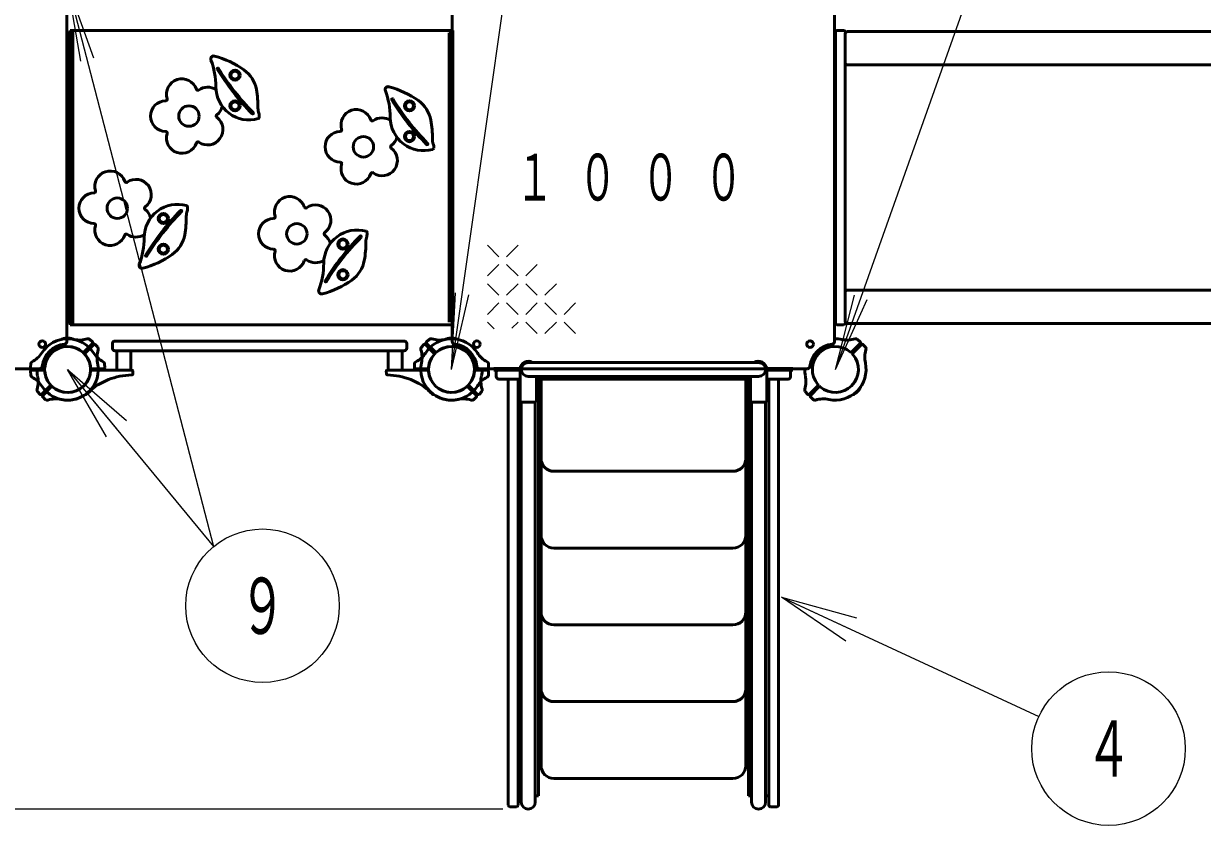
# Model space of a CAD drawing. Units: millimetres on the paper, scale 1:50. Extents: x -365 to 0, y -594 to 257.
# Drawn here: x -245.75 to -199.68, y 106.93 to 138.26 of the extents above; entities that cross this region are included whole.
import ezdxf
from ezdxf.enums import TextEntityAlignment as Align

# ---------------------------------------------------------------- set-up
doc = ezdxf.new("R2010")
doc.units = ezdxf.units.MM
doc.layers.add('LY_1', color=140, linetype='Continuous', lineweight=50)
doc.styles.add('ＭＳ ゴシック', font='')
doc.styles.get('ＭＳ ゴシック').set_extended_font_data('MS Gothic')

msp = doc.modelspace()

# ---------------------------------------------------------------- linework, layer by layer
at = {"layer": 'LY_1', "color": 7, "lineweight": 13}
for p, q in [((-229.025, 124.747), (-225.669, 148.346)), ((-214.025, 124.747), (-206.112, 147.028)), ((-244.025, 139.747), (-238.319, 117.828)), ((-244.025, 139.747), (-243.525, 136.789)), ((-244.025, 139.747), (-243.019, 136.921)), ((-227.173, 129.149), (-227.623, 129.599)), ((-226.423, 129.599), (-226.873, 129.149)), ((-227.173, 128.849), (-227.623, 128.399)), ((-226.423, 128.399), (-226.873, 128.849)), ((-225.673, 128.849), (-226.123, 128.399)), ((-227.173, 127.649), (-227.623, 128.099)), ((-226.423, 128.099), (-226.873, 127.649)), ((-225.673, 127.649), (-226.123, 128.099)), ((-224.923, 128.099), (-225.373, 127.649)), ((-229.025, 124.747), (-228.863, 127.743)), ((-229.025, 124.747), (-228.346, 127.669)), ((-214.025, 124.747), (-213.271, 127.651)), ((-227.173, 127.349), (-227.623, 126.899)), ((-226.423, 126.899), (-226.873, 127.349)), ((-225.673, 127.349), (-226.123, 126.899)), ((-224.923, 126.899), (-225.373, 127.349)), ((-224.173, 127.349), (-224.623, 126.899)), ((-214.025, 124.747), (-212.779, 127.476)), ((-227.356, 126.332), (-227.623, 126.599)), ((-226.423, 126.599), (-226.663, 126.36)), ((-225.673, 126.149), (-226.123, 126.599)), ((-224.923, 126.599), (-225.373, 126.149)), ((-224.173, 126.149), (-224.623, 126.599)), ((-242.502, 122.115), (-244.025, 124.747)), ((-244.025, 124.747), (-241.731, 122.751)), ((-244.025, 124.747), (-242.116, 122.433)), ((-244.025, 124.747), (-238.319, 117.828)), ((-213.616, 114.133), (-216.128, 115.847)), ((-216.128, 115.847), (-213.196, 115.04)), ((-216.128, 115.847), (-213.406, 114.587)), ((-216.128, 115.847), (-206.072, 111.191)), ((-227.025, 107.57), (-340.283, 107.57))]:
    msp.add_line(p, q, dxfattribs=at)
at = {"layer": 'LY_1'}
for p, q in [((-244.055, 132.247), (-244.055, 138.655)), ((-228.995, 132.247), (-228.995, 138.655)), ((-214.055, 132.247), (-214.055, 138.655)), ((-244.025, 132.247), (-244.025, 137.897)), ((-244.025, 137.897), (-243.935, 137.897)), ((-243.935, 132.247), (-243.935, 137.897)), ((-243.921, 137.997), (-228.976, 137.997)), ((-243.921, 132.247), (-243.921, 137.997)), ((-243.828, 132.247), (-243.828, 137.997)), ((-229.115, 137.997), (-229.025, 137.997)), ((-229.115, 132.247), (-229.115, 137.897)), ((-229.025, 137.897), (-229.115, 137.897)), ((-229.025, 132.247), (-229.025, 137.897)), ((-228.976, 132.247), (-228.976, 137.997)), ((-214.025, 137.937), (-214.025, 126.557)), ((-213.705, 137.997), (-213.965, 137.997)), ((-213.645, 126.647), (-213.645, 137.847)), ((-176.045, 137.947), (-213.545, 137.947)), ((-176.045, 136.647), (-213.545, 136.647)), ((-244.055, 132.247), (-244.055, 125.839)), ((-244.025, 132.247), (-244.025, 126.597)), ((-243.935, 132.247), (-243.935, 126.597)), ((-243.921, 132.247), (-243.921, 126.497)), ((-243.828, 132.247), (-243.828, 126.497)), ((-229.115, 132.247), (-229.115, 126.597)), ((-229.025, 132.247), (-229.025, 126.597)), ((-228.995, 132.247), (-228.995, 125.839)), ((-228.976, 132.247), (-228.976, 126.497)), ((-214.055, 132.247), (-214.055, 125.839)), ((-176.045, 127.847), (-213.545, 127.847)), ((-244.025, 126.597), (-243.935, 126.597)), ((-243.921, 126.497), (-228.976, 126.497)), ((-229.115, 126.497), (-229.025, 126.497)), ((-213.705, 126.497), (-213.965, 126.497)), ((-176.045, 126.547), (-213.545, 126.547)), ((-244.225, 125.93), (-244.225, 125.933)), ((-243.825, 125.93), (-243.825, 125.933)), ((-243.384, 125.431), (-243.05, 125.764)), ((-243.051, 125.822), (-243.158, 125.921)), ((-242.175, 125.857), (-230.875, 125.857)), ((-229.667, 125.431), (-230, 125.764)), ((-229.999, 125.822), (-229.893, 125.921)), ((-229.225, 125.93), (-229.225, 125.933)), ((-228.825, 125.93), (-228.825, 125.933)), ((-213.384, 125.431), (-213.05, 125.764)), ((-213.051, 125.822), (-213.158, 125.921)), ((-243.341, 125.389), (-243.008, 125.722)), ((-242.95, 125.721), (-242.851, 125.614)), ((-242.275, 125.757), (-242.275, 125.577)), ((-242.175, 125.477), (-230.875, 125.477)), ((-242.097, 124.717), (-242.097, 125.477)), ((-241.553, 124.717), (-241.553, 125.477)), ((-231.497, 124.717), (-231.497, 125.477)), ((-230.953, 124.717), (-230.953, 125.477)), ((-230.775, 125.757), (-230.775, 125.577)), ((-230.1, 125.721), (-230.199, 125.614)), ((-229.709, 125.389), (-230.042, 125.722)), ((-213.341, 125.389), (-213.008, 125.722)), ((-212.95, 125.721), (-212.851, 125.614)), ((-245.474, 124.818), (-245.468, 124.976)), ((-242.577, 124.818), (-242.582, 124.964)), ((-230.474, 124.818), (-230.469, 124.964)), ((-227.577, 124.818), (-227.582, 124.976)), ((-221.525, 125.019), (-226.025, 125.019)), ((-221.525, 125.019), (-217.025, 125.019)), ((-251.525, 124.777), (-245.118, 124.777)), ((-245.474, 124.676), (-245.469, 124.53)), ((-244.963, 124.777), (-245.434, 124.777)), ((-244.963, 124.717), (-245.434, 124.717)), ((-243.088, 124.777), (-242.617, 124.777)), ((-243.088, 124.717), (-241.516, 124.717)), ((-241.476, 124.675), (-241.482, 124.57)), ((-231.574, 124.675), (-231.569, 124.57)), ((-229.963, 124.717), (-231.534, 124.717)), ((-229.963, 124.777), (-230.434, 124.777)), ((-228.088, 124.777), (-227.617, 124.777)), ((-228.088, 124.717), (-227.617, 124.717)), ((-221.525, 124.777), (-227.933, 124.777)), ((-227.577, 124.676), (-227.582, 124.53)), ((-226.295, 124.779), (-227.365, 124.779)), ((-227.365, 124.715), (-227.365, 124.779)), ((-226.295, 124.715), (-227.365, 124.715)), ((-227.275, 124.467), (-227.275, 124.647)), ((-226.345, 123.475), (-226.345, 124.715)), ((-221.525, 124.475), (-226.025, 124.475)), ((-225.705, 123.475), (-225.705, 124.475)), ((-221.525, 124.777), (-215.118, 124.777)), ((-221.525, 124.475), (-217.025, 124.475)), ((-217.345, 123.475), (-217.345, 124.475)), ((-216.755, 124.779), (-215.685, 124.779)), ((-216.755, 124.715), (-215.685, 124.715)), ((-216.705, 123.475), (-216.705, 124.715)), ((-215.775, 124.467), (-215.775, 124.647)), ((-215.685, 124.715), (-215.685, 124.779)), ((-244.709, 124.105), (-245.042, 123.772)), ((-244.667, 124.063), (-245, 123.73)), ((-243.047, 124.052), (-243.045, 124.049)), ((-230.003, 124.052), (-230.006, 124.049)), ((-228.384, 124.063), (-228.05, 123.73)), ((-228.341, 124.105), (-228.008, 123.772)), ((-227.175, 124.367), (-226.345, 124.367)), ((-226.805, 107.722), (-226.805, 124.307)), ((-226.425, 108.087), (-226.425, 124.367)), ((-226.425, 107.722), (-226.425, 124.367)), ((-225.705, 124.367), (-221.525, 124.367)), ((-225.625, 108.087), (-225.625, 124.367)), ((-225.525, 109.267), (-225.525, 124.367)), ((-217.345, 124.367), (-221.525, 124.367)), ((-217.525, 109.267), (-217.525, 124.367)), ((-217.425, 108.087), (-217.425, 124.367)), ((-215.875, 124.367), (-216.705, 124.367)), ((-216.625, 107.722), (-216.625, 124.367)), ((-216.625, 108.087), (-216.625, 124.367)), ((-216.245, 107.722), (-216.245, 124.307)), ((-214.709, 124.105), (-215.042, 123.772)), ((-214.667, 124.063), (-215, 123.73)), ((-213.047, 124.052), (-213.045, 124.049)), ((-245.1, 123.773), (-245.207, 123.888)), ((-244.999, 123.672), (-244.884, 123.565)), ((-243.33, 123.769), (-243.328, 123.767)), ((-229.72, 123.769), (-229.723, 123.767)), ((-228.051, 123.672), (-228.166, 123.565)), ((-227.95, 123.773), (-227.843, 123.888)), ((-225.705, 123.475), (-226.345, 123.475)), ((-226.297, 107.842), (-226.297, 123.475)), ((-225.753, 107.842), (-225.753, 123.475)), ((-217.345, 123.475), (-216.705, 123.475)), ((-217.297, 107.842), (-217.297, 123.475)), ((-216.753, 107.842), (-216.753, 123.475)), ((-215.1, 123.773), (-215.207, 123.888)), ((-214.999, 123.672), (-214.884, 123.565)), ((-213.33, 123.769), (-213.328, 123.767)), ((-221.525, 120.767), (-225.025, 120.767)), ((-221.525, 120.767), (-218.025, 120.767)), ((-221.525, 117.767), (-225.025, 117.767)), ((-221.525, 117.767), (-218.025, 117.767)), ((-221.525, 114.767), (-225.025, 114.767)), ((-221.525, 114.767), (-218.025, 114.767)), ((-221.525, 111.767), (-225.025, 111.767)), ((-221.525, 111.767), (-218.025, 111.767)), ((-221.525, 108.767), (-225.025, 108.767)), ((-221.525, 108.767), (-218.025, 108.767)), ((-226.297, 108.087), (-226.425, 108.087)), ((-225.625, 108.087), (-225.753, 108.087)), ((-217.425, 108.087), (-217.297, 108.087)), ((-216.753, 108.087), (-216.625, 108.087)), ((-226.485, 107.662), (-226.745, 107.662)), ((-216.565, 107.662), (-216.305, 107.662))]:
    msp.add_line(p, q, dxfattribs=at)
for centre, radius in [((-237.485, 136.247), 0.2), ((-237.485, 136.247), 0.16), ((-239.285, 134.647), 0.4), ((-237.485, 135.047), 0.2), ((-237.485, 135.047), 0.16), ((-230.667, 135.047), 0.2), ((-230.667, 135.047), 0.16), ((-232.467, 133.447), 0.4), ((-230.667, 133.847), 0.2), ((-230.667, 133.847), 0.16), ((-242.085, 131.047), 0.4), ((-240.285, 130.647), 0.2), ((-240.285, 130.647), 0.16), ((-235.067, 130.047), 0.4), ((-240.285, 129.447), 0.2), ((-240.285, 129.447), 0.16), ((-233.267, 129.647), 0.2), ((-233.267, 129.647), 0.16), ((-233.267, 128.447), 0.2), ((-233.267, 128.447), 0.16), ((-245.015, 125.737), 0.13), ((-228.035, 125.737), 0.13), ((-215.015, 125.737), 0.13)]:
    msp.add_circle(centre, radius, dxfattribs=at)
at = {"layer": 'LY_1', "color": 7, "lineweight": 13}
for centre in [(-236.41, 115.514), (-203.35, 109.931)]:
    msp.add_circle(centre, 3, dxfattribs=at)
at = {"layer": 'LY_1'}
for centre, radius, start, end in [((-213.965, 137.937), 0.06, 90, 180), ((-213.705, 137.937), 0.06, 0, 90), ((-213.545, 137.847), 0.1, 90, 180), ((-238.318, 136.88), 0.117, 75.0158, 200.6365), ((-241.235, 135.781), 3, 0.2152, 20.6365), ((-239.218, 133.515), 3.6, 54.7164, 75.0158), ((-238.154, 136.494), 0.03, 31.7424, 211.7424), ((-229.65, 141.755), 10.03, 211.7424, 224.3854), ((-229.65, 141.755), 9.97, 211.7424, 224.3854), ((-237.832, 135.475), 1.2, 10.124, 54.7164), ((-213.545, 136.747), 0.1, 180, 270), ((-239.563, 135.503), 0.6, 18.724, 197.276), ((-238.938, 135.715), 0.06, 198.724, 305.276), ((-238.557, 135.176), 0.6, 56.9457, 125.276), ((-236.935, 135.797), 1.3, 180.2152, 285.8756), ((-240.588, 134.982), 4, 359.5898, 10.124), ((-231.5, 135.68), 0.117, 75.0158, 200.6365), ((-234.417, 134.581), 3, 0.2152, 20.6365), ((-232.4, 132.315), 3.6, 54.7164, 75.0158), ((-240.185, 134.647), 0.6, 90.724, 269.276), ((-240.194, 135.307), 0.06, 270.724, 17.276), ((-238.557, 135.176), 0.6, 306.724, 344.9564), ((-231.336, 135.294), 0.03, 31.7424, 211.7424), ((-222.832, 140.555), 10.03, 211.7424, 224.3854), ((-222.832, 140.555), 9.97, 211.7424, 224.3854), ((-231.014, 134.275), 1.2, 10.124, 54.7164), ((-238.557, 134.118), 0.6, 234.724, 53.276), ((-238.162, 134.647), 0.06, 126.724, 233.276), ((-236.797, 134.76), 0.03, 224.3854, 44.3854), ((-235.988, 134.949), 0.6, 179.5898, 198.7742), ((-236.596, 134.604), 0.06, 285.8756, 356.0711), ((-236.935, 134.628), 0.4, 356.0711, 18.7742), ((-232.745, 134.303), 0.6, 18.724, 197.276), ((-231.739, 133.976), 0.6, 56.9457, 125.276), ((-230.117, 134.597), 1.3, 180.2152, 285.8756), ((-233.376, 134.107), 0.06, 270.724, 17.276), ((-232.12, 134.515), 0.06, 198.724, 305.276), ((-233.77, 133.782), 4, 359.5898, 10.124), ((-240.194, 133.987), 0.06, 342.724, 89.276), ((-239.563, 133.791), 0.6, 162.724, 341.276), ((-238.938, 133.579), 0.06, 54.724, 161.276), ((-233.367, 133.447), 0.6, 90.724, 269.276), ((-231.739, 133.976), 0.6, 306.724, 344.9564), ((-229.17, 133.749), 0.6, 179.5898, 198.7742), ((-231.739, 132.918), 0.6, 234.724, 53.276), ((-231.345, 133.447), 0.06, 126.724, 233.276), ((-229.979, 133.56), 0.03, 224.3854, 44.3854), ((-229.778, 133.404), 0.06, 285.8756, 356.0711), ((-230.117, 133.428), 0.4, 356.0711, 18.7742), ((-233.376, 132.787), 0.06, 342.724, 89.276), ((-232.745, 132.591), 0.6, 162.724, 341.276), ((-242.363, 131.903), 0.6, 18.724, 197.276), ((-232.12, 132.379), 0.06, 54.724, 161.276), ((-241.738, 132.115), 0.06, 198.724, 305.276), ((-241.357, 131.576), 0.6, 306.724, 125.276), ((-242.985, 131.047), 0.6, 90.724, 269.276), ((-242.994, 131.707), 0.06, 270.724, 17.276), ((-235.345, 130.903), 0.6, 18.724, 197.276), ((-239.735, 129.897), 1.3, 74.1244, 179.7848), ((-240.962, 131.047), 0.06, 126.724, 233.276), ((-241.357, 130.518), 0.6, 15.0436, 53.276), ((-232.45, 123.939), 10.03, 135.6146, 148.2576), ((-232.45, 123.939), 9.97, 135.6146, 148.2576), ((-239.597, 130.934), 0.03, 315.6146, 135.6146), ((-238.788, 130.745), 0.6, 161.2258, 180.4102), ((-239.396, 131.09), 0.06, 3.9289, 74.1244), ((-239.735, 131.066), 0.4, 341.2258, 3.9289), ((-234.72, 131.115), 0.06, 198.724, 305.276), ((-234.339, 130.576), 0.6, 306.724, 125.276), ((-242.994, 130.387), 0.06, 342.724, 89.276), ((-242.363, 130.191), 0.6, 162.724, 341.276), ((-243.388, 130.712), 4, 349.876, 0.4102), ((-235.967, 130.047), 0.6, 90.724, 269.276), ((-235.976, 130.707), 0.06, 270.724, 17.276), ((-241.738, 129.979), 0.06, 54.724, 161.276), ((-241.357, 130.518), 0.6, 234.724, 303.0543), ((-240.632, 130.219), 1.2, 305.2836, 349.876), ((-232.717, 128.897), 1.3, 74.1244, 179.7848), ((-233.945, 130.047), 0.06, 126.724, 233.276), ((-234.339, 129.518), 0.6, 15.0436, 53.276), ((-225.432, 122.939), 10.03, 135.6146, 148.2576), ((-225.432, 122.939), 9.97, 135.6146, 148.2576), ((-232.579, 129.934), 0.03, 315.6146, 135.6146), ((-231.77, 129.745), 0.6, 161.2258, 180.4102), ((-232.378, 130.09), 0.06, 3.9289, 74.1244), ((-232.717, 130.066), 0.4, 341.2258, 3.9289), ((-244.035, 129.913), 3, 339.3635, 359.7848), ((-235.976, 129.387), 0.06, 342.724, 89.276), ((-236.37, 129.712), 4, 349.876, 0.4102), ((-242.018, 132.179), 3.6, 284.9842, 305.2836), ((-240.954, 129.2), 0.03, 148.2576, 328.2576), ((-235.345, 129.191), 0.6, 162.724, 341.276), ((-234.72, 128.979), 0.06, 54.724, 161.276), ((-234.339, 129.518), 0.6, 234.724, 303.0543), ((-233.614, 129.219), 1.2, 305.2836, 349.876), ((-241.118, 128.814), 0.117, 159.3635, 284.9842), ((-237.017, 128.913), 3, 339.3635, 359.7848), ((-235, 131.179), 3.6, 284.9842, 305.2836), ((-233.936, 128.2), 0.03, 148.2576, 328.2576), ((-234.1, 127.814), 0.117, 159.3635, 284.9842), ((-213.545, 127.747), 0.1, 90, 180), ((-213.965, 126.557), 0.06, 180, 270), ((-213.705, 126.557), 0.06, 270, 0), ((-213.545, 126.647), 0.1, 180, 270), ((-244.025, 124.747), 1.2, 90, 147.2728), ((-244.205, 125.933), 0.02, 98.6269, 180), ((-244.025, 124.747), 1.22, 90, 98.6269), ((-244.155, 125.839), 0.1, 276.7872, 0), ((-244.025, 124.747), 1.2, 77.7272, 91.4325), ((-244.025, 124.747), 1.22, 81.3731, 90), ((-244.025, 124.747), 1.2, 32.7272, 90), ((-243.845, 125.933), 0.02, 360, 81.3731), ((-243.558, 126.897), 1, 257.7272, 287.5412), ((-243.226, 125.848), 0.1, 47, 107.5412), ((-243.079, 125.793), 0.04, 315, 47), ((-242.175, 125.757), 0.1, 90, 180), ((-230.875, 125.757), 0.1, 360, 90), ((-229.025, 124.747), 1.2, 90, 147.2728), ((-229.972, 125.793), 0.04, 133, 225), ((-229.824, 125.848), 0.1, 72.4588, 133), ((-229.493, 126.897), 1, 252.4588, 282.2728), ((-229.025, 124.747), 1.2, 88.5675, 102.2728), ((-229.205, 125.933), 0.02, 98.6269, 180), ((-229.025, 124.747), 1.22, 90, 98.6269), ((-229.025, 124.747), 1.22, 81.3731, 90), ((-229.025, 124.747), 1.2, 32.7272, 90), ((-228.895, 125.839), 0.1, 180, 263.2128), ((-228.845, 125.933), 0.02, 360, 81.3731), ((-214.155, 125.839), 0.1, 276.7872, 0), ((-214.025, 124.747), 1.2, 77.7272, 91.4325), ((-213.558, 126.897), 1, 257.7272, 287.5412), ((-213.226, 125.848), 0.1, 47, 107.5412), ((-213.079, 125.793), 0.04, 315, 47), ((-245.876, 125.936), 1, 297.4588, 327.2728), ((-244.025, 124.747), 1, 96.7872, 173.2128), ((-244.025, 124.747), 0.9, 135, 220.7293), ((-244.025, 124.747), 0.9, 90, 175.7293), ((-244.025, 124.747), 0.9, 49.2707, 135), ((-244.025, 124.747), 0.9, 4.2707, 90), ((-243.412, 125.459), 0.04, 229.2707, 315), ((-244.025, 124.747), 0.9, 315, 40.7293), ((-243.313, 125.36), 0.04, 135, 220.7293), ((-242.174, 125.936), 1, 212.7272, 242.5412), ((-242.98, 125.694), 0.04, 43, 135), ((-241.876, 125.215), 1, 162.4588, 192.2728), ((-242.924, 125.546), 0.1, 342.4588, 43), ((-242.175, 125.577), 0.1, 180, 270), ((-230.875, 125.577), 0.1, 270, 360), ((-230.876, 125.936), 1, 297.4588, 327.2728), ((-230.126, 125.546), 0.1, 137, 197.5412), ((-231.175, 125.215), 1, 347.7272, 17.5412), ((-230.071, 125.694), 0.04, 45, 137), ((-229.025, 124.747), 0.9, 139.2707, 225), ((-229.025, 124.747), 0.9, 90, 175.7293), ((-229.738, 125.36), 0.04, 319.2707, 45), ((-229.639, 125.459), 0.04, 225, 310.7293), ((-229.025, 124.747), 0.9, 45, 130.7293), ((-229.025, 124.747), 0.9, 4.2707, 90), ((-229.025, 124.747), 1, 6.7872, 83.2128), ((-229.025, 124.747), 0.9, 319.2707, 45), ((-227.174, 125.936), 1, 212.7272, 242.5412), ((-214.025, 124.747), 1, 96.7872, 173.2128), ((-214.025, 124.747), 0.9, 135, 220.7293), ((-214.025, 124.747), 0.9, 49.2707, 135), ((-213.412, 125.459), 0.04, 229.2707, 315), ((-214.025, 124.747), 0.9, 315, 40.7293), ((-213.313, 125.36), 0.04, 135, 220.7293), ((-212.98, 125.694), 0.04, 43, 135), ((-211.876, 125.215), 1, 162.4588, 192.2728), ((-212.924, 125.546), 0.1, 342.4588, 43), ((-245.369, 124.96), 0.1, 117.4588, 178), ((-245.118, 124.877), 0.1, 270, 353.2128), ((-244.025, 124.747), 1.2, 315, 12.2728), ((-242.682, 124.96), 0.1, 2, 62.5412), ((-230.369, 124.96), 0.1, 117.4588, 178), ((-229.025, 124.747), 1.2, 167.7272, 225), ((-227.933, 124.877), 0.1, 186.7872, 270), ((-227.682, 124.96), 0.1, 2, 62.5412), ((-226.025, 124.747), 0.32, 58.2117, 174.2608), ((-226.025, 124.747), 0.272, 90, 270), ((-217.025, 124.747), 0.32, 5.7392, 121.7883), ((-217.025, 124.747), 0.272, 270, 90), ((-215.118, 124.877), 0.1, 270, 353.2128), ((-214.025, 124.747), 1.2, 315, 12.2728), ((-245.434, 124.817), 0.04, 178, 270), ((-245.434, 124.677), 0.04, 90, 182), ((-245.369, 124.534), 0.1, 182, 242.5412), ((-245.369, 124.534), 0.1, 182, 242.5412), ((-245.876, 123.558), 1, 32.7272, 62.5412), ((-244.025, 124.747), 1.2, 178.5675, 192.2728), ((-246.175, 124.279), 1, 342.4588, 12.2728), ((-244.963, 124.817), 0.04, 270, 355.7293), ((-244.963, 124.677), 0.04, 4.2707, 90), ((-244.025, 124.747), 0.9, 184.2707, 270), ((-244.025, 124.747), 0.9, 270, 355.7293), ((-241.472, 121.933), 2.6, 91.0841, 132.2172), ((-243.088, 124.817), 0.04, 184.2707, 270), ((-243.088, 124.677), 0.04, 90, 175.7293), ((-242.617, 124.817), 0.04, 270, 2), ((-241.522, 124.572), 0.04, 271.0842, 357), ((-241.516, 124.677), 0.04, 357, 90), ((-231.534, 124.677), 0.04, 90, 183), ((-231.529, 124.572), 0.04, 183, 268.9158), ((-231.579, 121.933), 2.6, 47.7828, 88.9159), ((-230.434, 124.817), 0.04, 178, 270), ((-229.963, 124.817), 0.04, 270, 355.7293), ((-229.963, 124.677), 0.04, 4.2707, 90), ((-229.025, 124.747), 0.9, 184.2707, 270), ((-229.025, 124.747), 0.9, 270, 355.7293), ((-228.088, 124.817), 0.04, 184.2707, 270), ((-228.088, 124.677), 0.04, 90, 175.7293), ((-227.174, 123.558), 1, 117.4588, 147.2728), ((-226.876, 124.279), 1, 167.7272, 197.5412), ((-229.025, 124.747), 1.2, 347.7272, 1.4325), ((-227.682, 124.534), 0.1, 297.4588, 358), ((-227.682, 124.534), 0.1, 297.4588, 358), ((-227.617, 124.817), 0.04, 270, 2), ((-227.617, 124.677), 0.04, 358, 90), ((-227.175, 124.647), 0.1, 137.1564, 180), ((-227.175, 124.467), 0.1, 180, 270), ((-215.875, 124.467), 0.1, 270, 0), ((-215.875, 124.647), 0.1, 0, 42.8436), ((-214.025, 124.747), 1.2, 178.5675, 192.2728), ((-216.175, 124.279), 1, 342.4588, 12.2728), ((-245.126, 123.948), 0.1, 162.4588, 223), ((-244.025, 124.747), 1.2, 212.7272, 270), ((-244.738, 124.134), 0.04, 315, 40.7293), ((-244.639, 124.035), 0.04, 49.2707, 135), ((-244.025, 124.747), 0.9, 229.2707, 315), ((-244.025, 124.747), 1.22, 315, 323.6269), ((-243.059, 124.035), 0.02, 323.6269, 45), ((-229.991, 124.035), 0.02, 135, 216.3731), ((-229.025, 124.747), 1.22, 216.3731, 225), ((-229.025, 124.747), 0.9, 225, 310.7293), ((-229.025, 124.747), 1.2, 270, 327.2728), ((-228.412, 124.035), 0.04, 45, 130.7293), ((-228.313, 124.134), 0.04, 139.2707, 225), ((-227.924, 123.948), 0.1, 317, 17.5412), ((-215.126, 123.948), 0.1, 162.4588, 223), ((-214.738, 124.134), 0.04, 315, 40.7293), ((-214.639, 124.035), 0.04, 49.2707, 135), ((-214.025, 124.747), 0.9, 229.2707, 315), ((-214.025, 124.747), 1.22, 315, 323.6269), ((-213.059, 124.035), 0.02, 323.6269, 45), ((-245.071, 123.8), 0.04, 223, 315), ((-244.972, 123.701), 0.04, 135, 227), ((-244.824, 123.646), 0.1, 227, 287.5412), ((-244.493, 122.597), 1, 77.7272, 107.5412), ((-244.025, 124.747), 1.2, 257.7272, 315), ((-244.025, 124.747), 1.2, 270, 312.2172), ((-243.314, 123.781), 0.02, 225, 306.3731), ((-244.025, 124.747), 1.22, 306.3731, 315), ((-229.025, 124.747), 1.22, 225, 233.6269), ((-229.025, 124.747), 1.2, 225, 282.2728), ((-229.025, 124.747), 1.2, 227.7828, 270), ((-229.737, 123.781), 0.02, 233.6269, 315), ((-228.558, 122.597), 1, 72.4588, 102.2728), ((-228.226, 123.646), 0.1, 252.4588, 313), ((-228.079, 123.701), 0.04, 313, 45), ((-227.98, 123.8), 0.04, 225, 317), ((-215.071, 123.8), 0.04, 223, 315), ((-214.972, 123.701), 0.04, 135, 227), ((-214.824, 123.646), 0.1, 227, 287.5412), ((-214.493, 122.597), 1, 77.7272, 107.5412), ((-214.025, 124.747), 1.2, 257.7272, 315), ((-213.314, 123.781), 0.02, 225, 306.3731), ((-214.025, 124.747), 1.22, 306.3731, 315), ((-225.025, 121.267), 0.5, 180, 270), ((-218.025, 121.267), 0.5, 270, 0), ((-225.025, 118.267), 0.5, 180, 270), ((-218.025, 118.267), 0.5, 270, 0), ((-225.025, 115.267), 0.5, 180, 270), ((-218.025, 115.267), 0.5, 270, 0), ((-225.025, 112.267), 0.5, 180, 270), ((-218.025, 112.267), 0.5, 270, 0), ((-225.025, 109.267), 0.5, 180, 270), ((-218.025, 109.267), 0.5, 270, 0), ((-226.025, 107.842), 0.272, 180, 0), ((-217.025, 107.842), 0.272, 180, 0), ((-226.745, 107.722), 0.06, 180, 270), ((-226.485, 107.722), 0.06, 270, 0), ((-216.565, 107.722), 0.06, 180, 270), ((-216.305, 107.722), 0.06, 270, 0)]:
    msp.add_arc(centre, radius, start, end, dxfattribs=at)

# ---------------------------------------------------------------- texts
at = {"layer": 'LY_1', "color": 7, "style": 'ＭＳ ゴシック', "width": 0.6}
for s, p in [('９', (-236.41, 115.514)), ('４', (-203.35, 109.931))]:
    msp.add_text(s, height=2.199, dxfattribs=at).set_placement(p, align=Align.MIDDLE_CENTER)
at = {"layer": 'LY_1', "color": 7, "insert": (-226.525, 132.247), "char_height": 1.833, "attachment_point": 4, "style": 'ＭＳ ゴシック'}
msp.add_mtext('\\T1.64;\\W0.6;１０００', dxfattribs=at)

doc.saveas('drawing.dxf')
